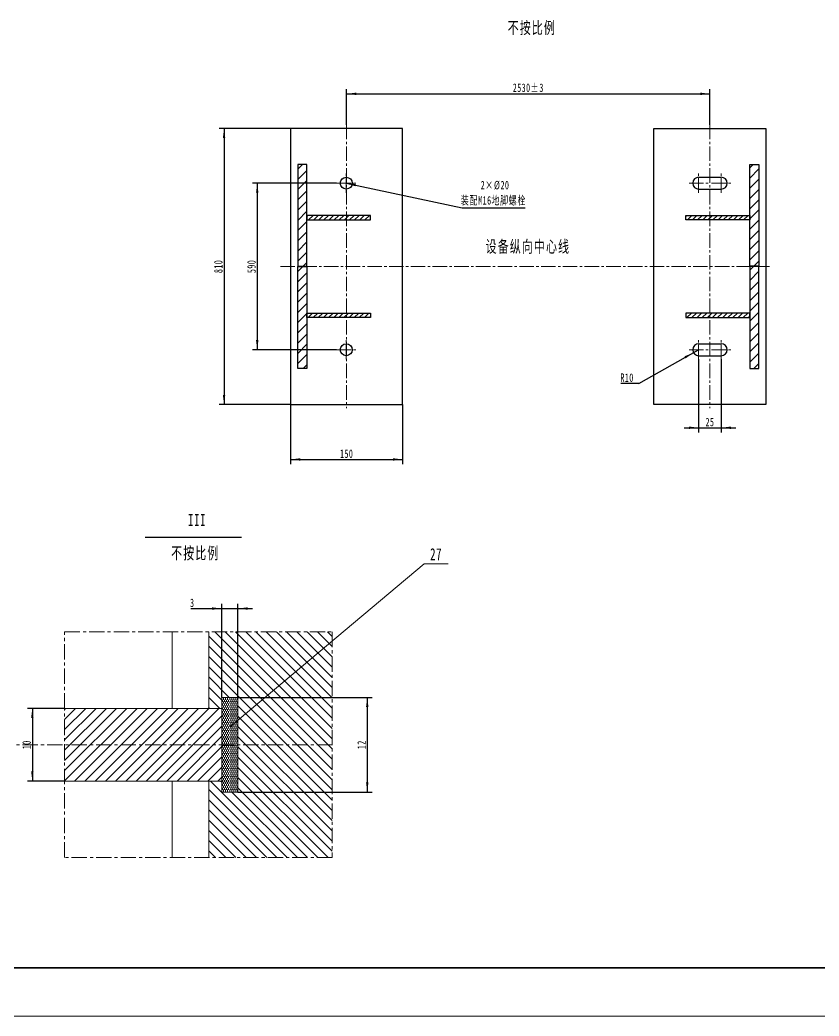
# Model space of a CAD drawing. Header units: millimetres. Extents: x -1189 to 1189, y -841 to 841.
# Drawn here: x -293 to 370, y -841 to -15 of the extents above; entities that cross this region are included whole.
import ezdxf

# ---------------------------------------------------------------- set-up
doc = ezdxf.new("R2010")
doc.units = ezdxf.units.MM
doc.header["$PDSIZE"] = -5
doc.linetypes.add('CENTERX2', pattern=[20.32, 12.7, -2.54, 2.54, -2.54])
doc.linetypes.add('点画线', pattern=[18, 12, -2, 2, -2])
doc.layers.get('0').update_dxf_attribs({"lineweight": 35})
for name, color, linetype, lineweight in [('10', 7, 'Continuous', 18), ('中心线层', 1, '点画线', 18), ('剖面线层', 4, 'Continuous', 18), ('尺寸线层', 3, 'Continuous', 18), ('粗实线层', 7, 'Continuous', 35), ('细实线层', 7, 'Continuous', 18)]:
    doc.layers.add(name, color=color, linetype=linetype, lineweight=lineweight)
doc.styles.add('标准', font='', dxfattribs={"width": 0.667})
doc.styles.get('标准').set_extended_font_data('宋体')
doc.dimstyles.new('GB_尺寸', dxfattribs={"dimscale": 2, "dimtxt": 3.5, "dimasz": 4, "dimexe": 2, "dimexo": 0, "dimtad": 1, "dimdsep": 46, "dimtxsty": '标准', "dimblk": '_CAXARROW', "dimcen": 0, "dimdle": 6, "dimazin": 2, "dimtfac": 0.707107, "dimtdec": 3, "dimtmove": 2, "dimatfit": 3, "dimfxl": 1, "dimfrac": 2, "dimtolj": 1, "dimtzin": 0, "dimarcsym": 1})
pattern_1 = [(45, (0, 0), (-4.24264, 4.24264), [])]

# ---------------------------------------------------------------- blocks, each defined once
blk = doc.blocks.new('$CAXA_FRAME_13B17AC1$')
at = {"layer": '粗实线层'}
blk.add_line((-574.5, -400.5), (574.5, -400.5), dxfattribs=at)
at = {"layer": '细实线层'}
blk.add_line((-594.5, -420.5), (594.5, -420.5), dxfattribs=at)
blk = doc.blocks.new('*X47')
at = {"layer": '细实线层', "lineweight": 18}
h = blk.add_hatch(color=0, dxfattribs=at)
edge = h.paths.add_edge_path(flags=0)
edge.add_arc((0, 0), 1, 0, 360)
at = {"layer": '细实线层', "color": 0}
for p, q in [((0, 0), (160.08, 134.6)), ((160.08, 134.6), (180.08, 134.6))]:
    blk.add_line(p, q, dxfattribs=at)
at = {"layer": '细实线层', "color": 0, "lineweight": 18, "insert": (170.08, 137.6), "char_height": 10, "width": 34, "attachment_point": 8, "line_spacing_factor": 1.15057, "style": '标准'}
blk.add_mtext('\\T1.1;27', dxfattribs=at)
blk = doc.blocks.new('*X74')
at = {"layer": '尺寸线层', "linetype": 'Continuous', "lineweight": 25}
for points in [[(-282.34, -585.86), (-281.34, -593.86), (-283.34, -593.86)], [(-282.34, -646.07), (-281.34, -638.07), (-283.34, -638.07)]]:
    blk.add_hatch(color=0, dxfattribs=at).paths.add_polyline_path(points, flags=0)
at = {"layer": '尺寸线层', "color": 0, "linetype": 'Continuous', "lineweight": 25}
for p, q in [((-255.56, -585.86), (-286.34, -585.86)), ((-282.34, -585.86), (-282.34, -646.07)), ((-255.56, -646.07), (-286.34, -646.07))]:
    blk.add_line(p, q, dxfattribs=at)
at = {"layer": '尺寸线层', "color": 0, "lineweight": 25, "insert": (-287.07, -615.96), "char_height": 7, "width": 14, "attachment_point": 5, "rotation": 90, "line_spacing_factor": 1.15057, "style": '标准'}
blk.add_mtext('\\T1.1;10', dxfattribs=at)
blk = doc.blocks.new('_CAXARROW')
blk.add_hatch(color=0).paths.add_polyline_path([(0, 0), (-1, 0.125), (-1, -0.125)], flags=0)
blk = doc.blocks.new('*X75')
at = {"layer": '尺寸线层', "linetype": 'Continuous', "lineweight": 25}
for points in [[(-125.32, -503.03), (-133.32, -502.03), (-133.32, -504.03)], [(-111.94, -503.03), (-103.94, -502.03), (-103.94, -504.03)]]:
    blk.add_hatch(color=0, dxfattribs=at).paths.add_polyline_path(points, flags=0)
at = {"layer": '尺寸线层', "color": 0, "linetype": 'Continuous', "lineweight": 25}
for p, q in [((-151.06, -503.03), (-99.94, -503.03)), ((-125.32, -576.71), (-125.32, -499.03)), ((-111.94, -576.71), (-111.94, -499.03))]:
    blk.add_line(p, q, dxfattribs=at)
at = {"layer": '尺寸线层', "color": 0, "lineweight": 25, "insert": (-149.8, -498.32), "char_height": 7, "width": 14, "attachment_point": 5, "line_spacing_factor": 1.15057, "style": '标准'}
blk.add_mtext('\\T1.1;3', dxfattribs=at)
blk = doc.blocks.new('*X76')
at = {"layer": '尺寸线层', "linetype": 'Continuous', "lineweight": 25}
for points in [[(-4.75, -576.71), (-3.75, -584.71), (-5.75, -584.71)], [(-4.75, -655.22), (-3.75, -647.22), (-5.75, -647.22)]]:
    blk.add_hatch(color=0, dxfattribs=at).paths.add_polyline_path(points, flags=0)
at = {"layer": '尺寸线层', "color": 0, "linetype": 'Continuous', "lineweight": 25}
for p, q in [((-111.94, -576.71), (-0.75, -576.71)), ((-4.75, -576.71), (-4.75, -655.22)), ((-111.94, -655.22), (-0.75, -655.22))]:
    blk.add_line(p, q, dxfattribs=at)
at = {"layer": '尺寸线层', "color": 0, "lineweight": 25, "insert": (-9.48, -615.96), "char_height": 7, "width": 14, "attachment_point": 5, "rotation": 90, "line_spacing_factor": 1.15057, "style": '标准'}
blk.add_mtext('\\T1.1;12', dxfattribs=at)
blk = doc.blocks.new('*X77')
at = {"layer": '尺寸线层', "linetype": 'Continuous', "lineweight": 25}
for points in [[(-68.26, -379.38), (-60.26, -378.38), (-60.26, -380.38)], [(24.58, -379.38), (16.58, -378.38), (16.58, -380.38)]]:
    blk.add_hatch(color=0, dxfattribs=at).paths.add_polyline_path(points, flags=0)
at = {"layer": '尺寸线层', "color": 0, "linetype": 'Continuous', "lineweight": 25}
for p, q in [((-68.26, -333.79), (-68.26, -383.38)), ((24.58, -333.79), (24.58, -383.38)), ((-68.26, -379.38), (24.58, -379.38))]:
    blk.add_line(p, q, dxfattribs=at)
at = {"layer": '尺寸线层', "color": 0, "lineweight": 25, "insert": (-21.84, -374.65), "char_height": 7, "width": 19.1768, "attachment_point": 5, "line_spacing_factor": 1.15057, "style": '标准'}
blk.add_mtext('\\T1.1;150', dxfattribs=at)
blk = doc.blocks.new('*X78')
at = {"layer": '尺寸线层', "linetype": 'Continuous', "lineweight": 25}
for points in [[(-21.84, -76.16), (-13.84, -75.16), (-13.84, -77.16)], [(279.27, -76.16), (271.27, -75.16), (271.27, -77.16)]]:
    blk.add_hatch(color=0, dxfattribs=at).paths.add_polyline_path(points, flags=0)
at = {"layer": '尺寸线层', "color": 0, "linetype": 'Continuous', "lineweight": 25}
for p, q in [((-21.84, -101.85), (-21.84, -72.16)), ((279.27, -101.85), (279.27, -72.16)), ((-21.84, -76.16), (279.27, -76.16))]:
    blk.add_line(p, q, dxfattribs=at)
at = {"layer": '尺寸线层', "color": 0, "lineweight": 25, "insert": (128.71, -71.14), "char_height": 7, "width": 48.568, "attachment_point": 5, "line_spacing_factor": 1.15057, "style": '标准'}
blk.add_mtext('\\T1.1;2530%%P3', dxfattribs=at)
blk = doc.blocks.new('*X79')
at = {"layer": '尺寸线层', "linetype": 'Continuous', "lineweight": 25}
for points in [[(-95.94, -150.24), (-94.94, -158.24), (-96.94, -158.24)], [(-95.94, -288.4), (-94.94, -280.4), (-96.94, -280.4)]]:
    blk.add_hatch(color=0, dxfattribs=at).paths.add_polyline_path(points, flags=0)
at = {"layer": '尺寸线层', "color": 0, "linetype": 'Continuous', "lineweight": 25}
for p, q in [((-30.11, -150.24), (-99.94, -150.24)), ((-95.94, -150.24), (-95.94, -288.4)), ((-30.11, -288.4), (-99.94, -288.4))]:
    blk.add_line(p, q, dxfattribs=at)
at = {"layer": '尺寸线层', "color": 0, "lineweight": 25, "insert": (-100.65, -219.32), "char_height": 7, "width": 19.9072, "attachment_point": 5, "rotation": 90, "line_spacing_factor": 1.15057, "style": '标准'}
blk.add_mtext('\\T1.1;590', dxfattribs=at)
blk = doc.blocks.new('*X80')
at = {"layer": '尺寸线层', "linetype": 'Continuous', "lineweight": 25}
for points in [[(-123.44, -104.85), (-122.44, -112.85), (-124.44, -112.85)], [(-123.44, -333.79), (-122.44, -325.79), (-124.44, -325.79)]]:
    blk.add_hatch(color=0, dxfattribs=at).paths.add_polyline_path(points, flags=0)
at = {"layer": '尺寸线层', "color": 0, "linetype": 'Continuous', "lineweight": 25}
for p, q in [((-68.26, -104.85), (-127.44, -104.85)), ((-123.44, -104.85), (-123.44, -333.79)), ((-68.26, -333.79), (-127.44, -333.79))]:
    blk.add_line(p, q, dxfattribs=at)
at = {"layer": '尺寸线层', "color": 0, "lineweight": 25, "insert": (-128.17, -219.32), "char_height": 7, "width": 20.1158, "attachment_point": 5, "rotation": 90, "line_spacing_factor": 1.15057, "style": '标准'}
blk.add_mtext('\\T1.1;810', dxfattribs=at)
blk = doc.blocks.new('*X81')
at = {"layer": '尺寸线层', "linetype": 'Continuous', "lineweight": 25}
for points in [[(269.92, -353.1), (261.92, -352.1), (261.92, -354.1)], [(288.61, -353.1), (296.61, -352.1), (296.61, -354.1)]]:
    blk.add_hatch(color=0, dxfattribs=at).paths.add_polyline_path(points, flags=0)
at = {"layer": '尺寸线层', "color": 0, "linetype": 'Continuous', "lineweight": 25}
for p, q in [((269.92, -296.34), (269.92, -357.1)), ((288.61, -296.34), (288.61, -357.1)), ((257.92, -353.1), (300.61, -353.1))]:
    blk.add_line(p, q, dxfattribs=at)
at = {"layer": '尺寸线层', "color": 0, "lineweight": 25, "insert": (279.27, -348.39), "char_height": 7, "width": 14, "attachment_point": 5, "line_spacing_factor": 1.15057, "style": '标准'}
blk.add_mtext('\\T1.1;25', dxfattribs=at)
blk = doc.blocks.new('*X82')
at = {"layer": '尺寸线层', "linetype": 'Continuous', "lineweight": 25}
blk.add_hatch(color=0, dxfattribs=at).paths.add_polyline_path([(265.61, -290.82), (258.15, -293.87), (259.13, -295.61)], flags=0)
at = {"layer": '尺寸线层', "color": 0, "linetype": 'Continuous', "lineweight": 25}
for q in [(269.92, -288.4), (205.51, -316.3)]:
    blk.add_line((220.31, -316.3), q, dxfattribs=at)
at = {"layer": '尺寸线层', "color": 0, "linetype": 'Continuous', "lineweight": 25, "insert": (210.57, -311.57), "char_height": 7, "width": 20.2723, "attachment_point": 5, "line_spacing_factor": 1.15057, "style": '标准'}
blk.add_mtext('\\T1.1;R10', dxfattribs=at)
blk = doc.blocks.new('*X83')
at = {"layer": '尺寸线层', "linetype": 'Continuous', "lineweight": 25}
blk.add_hatch(color=0, dxfattribs=at).paths.add_polyline_path([(-122.07, 20.58), (-114.04, 19.88), (-114.46, 17.93)], flags=0)
at = {"layer": '尺寸线层', "color": 0, "linetype": 'Continuous', "lineweight": 25}
blk.add_line((-122.07, 20.58), (-26.09, 0), dxfattribs=at)
at = {"layer": '尺寸线层', "color": 0, "lineweight": 25}
blk.add_line((-26.09, 0), (26.09, 0), dxfattribs=at)
at = {"layer": '尺寸线层', "color": 0, "lineweight": 25, "insert": (0, 5.88), "char_height": 7, "width": 104.3561, "attachment_point": 5, "line_spacing_factor": 1.15057, "style": '标准'}
blk.add_mtext('\\T1.1;装配M16地脚螺栓', dxfattribs=at)

msp = doc.modelspace()

# ---------------------------------------------------------------- hatches: boundary and pattern name
at = {"layer": '剖面线层', "lineweight": 25}
h = msp.add_hatch(dxfattribs=at)
h.set_pattern_fill('无图案', color=256, scale=6, angle=45, style=0, pattern_type=0)
h.set_pattern_definition(pattern_1)
h.paths.add_polyline_path([(-62.281, -219.142), (-62.281, -171.567), (-62.281, -134.741), (-54.779, -134.741), (-54.779, -176.941), (-54.779, -180.692), (-54.779, -219.142)], flags=0)
h.paths.add_polyline_path([(-62.281, -303.895), (-62.281, -240.547), (-62.281, -219.494), (-54.779, -219.494), (-54.779, -257.943), (-54.779, -261.694), (-54.779, -303.895)], flags=0)
h.paths.add_polyline_path([(-62.281, -219.494), (-62.281, -219.404), (-62.281, -219.318), (-54.779, -219.318), (-54.779, -219.494)], flags=0)
h.paths.add_polyline_path([(-62.281, -219.318), (-62.281, -219.262), (-62.281, -219.142), (-54.779, -219.142), (-54.779, -219.318)], flags=0)
h.paths.add_polyline_path([(312.205, -303.895), (312.205, -276.407), (312.205, -261.694), (312.205, -257.943), (312.205, -219.494), (319.708, -219.494), (319.708, -303.895)], flags=0)
h.paths.add_polyline_path([(312.205, -219.142), (312.205, -187.016), (312.205, -180.692), (312.205, -176.941), (312.205, -134.741), (319.708, -134.741), (319.708, -219.142)], flags=0)
h.paths.add_polyline_path([(312.205, -219.318), (312.205, -219.193), (312.205, -219.142), (319.708, -219.142), (319.708, -219.318)], flags=0)
h.paths.add_polyline_path([(312.205, -219.494), (312.205, -219.383), (312.205, -219.318), (319.708, -219.318), (319.708, -219.494)], flags=0)
h = msp.add_hatch(dxfattribs=at)
h.set_pattern_fill('无图案', color=256, scale=3, angle=45, style=0, pattern_type=0)
h.set_pattern_definition([(45, (0, 0), (-2.12132, 2.12132), [])])
h.paths.add_polyline_path([(-54.779, -180.692), (-54.779, -178.782), (-54.779, -176.941), (-21.839, -176.941), (-21.839, -180.692)], flags=0)
h.paths.add_polyline_path([(-54.779, -261.694), (-54.779, -259.641), (-54.779, -257.943), (-21.839, -257.943), (-21.839, -261.694)], flags=0)
h.paths.add_polyline_path([(-21.839, -261.694), (-21.839, -260.058), (-21.839, -257.943), (-1.95, -257.943), (-1.95, -261.694)], flags=0)
h.paths.add_polyline_path([(-21.839, -180.692), (-21.839, -177.81), (-21.839, -176.941), (-1.95, -176.941), (-1.95, -180.692)], flags=0)
h.paths.add_polyline_path([(259.376, -180.692), (259.376, -179.172), (259.376, -176.941), (279.265, -176.941), (279.265, -180.692)], flags=0)
h.paths.add_polyline_path([(279.265, -180.692), (279.265, -178.555), (279.265, -176.941), (312.205, -176.941), (312.205, -180.692)], flags=0)
h.paths.add_polyline_path([(259.376, -261.694), (259.376, -260.478), (259.376, -257.943), (279.265, -257.943), (279.265, -261.694)], flags=0)
h.paths.add_polyline_path([(279.265, -261.694), (279.265, -259.984), (279.265, -257.943), (312.205, -257.943), (312.205, -261.694)], flags=0)
h = msp.add_hatch(dxfattribs=at)
h.set_pattern_fill('无图案', color=256, scale=6, angle=135, style=0, pattern_type=0)
h.set_pattern_definition([(135, (0, 0), (-4.24264, -4.24264), [])])
h.paths.add_polyline_path([(-111.942, -615.963), (-111.942, -590.554), (-111.942, -576.708), (-125.319, -576.708), (-125.319, -585.86), (-136.022, -585.86), (-136.022, -522.41), (-33.871, -522.41), (-33.871, -615.963)], flags=0)
h.paths.add_polyline_path([(-111.942, -655.218), (-111.942, -643.07), (-111.942, -615.963), (-33.871, -615.963), (-33.871, -709.516), (-136.022, -709.516), (-136.022, -646.066), (-125.319, -646.066), (-125.319, -655.218)], flags=0)
at = {"layer": '剖面线层', "lineweight": 50}
h = msp.add_hatch(dxfattribs=at)
h.set_pattern_fill('DOTS', color=256, style=0)
h.paths.add_polyline_path([(-125.319, -615.963), (-125.319, -608.893), (-125.319, -585.86), (-125.319, -576.708), (-111.942, -576.708), (-111.942, -615.963)], flags=0)
h.paths.add_polyline_path([(-125.319, -646.066), (-125.319, -627.649), (-125.319, -615.963), (-111.942, -615.963), (-111.942, -655.218), (-125.319, -655.218)], flags=0)
at = {"layer": '剖面线层', "lineweight": 25}
h = msp.add_hatch(dxfattribs=at)
h.set_pattern_fill('无图案', color=256, scale=6, angle=45, style=0, pattern_type=0)
h.set_pattern_definition(pattern_1)
h.paths.add_polyline_path([(-255.557, -615.963), (-255.557, -605.142), (-255.557, -585.86), (-166.486, -585.86), (-136.022, -585.86), (-125.319, -585.86), (-125.319, -615.963)], flags=0)
h.paths.add_polyline_path([(-255.557, -646.066), (-255.557, -630.15), (-255.557, -615.963), (-125.319, -615.963), (-125.319, -646.066), (-136.022, -646.066), (-166.486, -646.066)], flags=0)

# ---------------------------------------------------------------- linework, layer by layer
at = {"layer": '10', "linetype": 'CENTERX2'}
for p, q in [((-255.557, -585.86), (-255.557, -522.41)), ((-255.557, -522.41), (-33.871, -522.41)), ((-33.871, -522.41), (-33.871, -709.516)), ((-255.557, -709.516), (-255.557, -585.86)), ((-33.871, -709.516), (-255.557, -709.516))]:
    msp.add_line(p, q, dxfattribs=at)
at = {"layer": '10'}
for p, q in [((-166.486, -585.86), (-166.486, -522.41)), ((-136.022, -585.86), (-136.022, -522.41)), ((-125.319, -585.86), (-125.319, -576.708)), ((-125.319, -576.708), (-111.942, -576.708)), ((-255.557, -585.86), (-125.319, -585.86)), ((-125.319, -585.86), (-125.319, -646.066)), ((-166.486, -646.066), (-166.486, -709.516)), ((-136.022, -646.066), (-136.022, -709.516))]:
    msp.add_line(p, q, dxfattribs=at)
at = {"layer": '10', "color": 7, "linetype": 'Continuous', "lineweight": 18}
for p, q in [((-111.942, -576.708), (-111.942, -655.218)), ((-255.557, -646.066), (-125.319, -646.066)), ((-125.319, -646.066), (-125.319, -655.218)), ((-125.319, -655.218), (-111.942, -655.218))]:
    msp.add_line(p, q, dxfattribs=at)
at = {"layer": '10'}
msp.add_point((-111.942, -615.963), dxfattribs=at)
at = {"layer": '中心线层'}
for p, q in [((-21.839, -101.848), (-21.839, -336.787)), ((279.265, -101.848), (279.265, -336.787)), ((-22.167, -158.18), (-22.167, -142.299)), ((269.921, -158.18), (269.921, -142.299)), ((288.61, -158.18), (288.61, -142.299)), ((-30.108, -150.239), (-14.227, -150.239)), ((261.98, -150.239), (277.861, -150.239)), ((280.669, -150.239), (296.55, -150.239)), ((-76.656, -219.318), (328.686, -219.318)), ((-22.167, -296.337), (-22.167, -280.456)), ((269.921, -296.337), (269.921, -280.456)), ((288.61, -296.337), (288.61, -280.456)), ((-30.108, -288.396), (-14.227, -288.396)), ((261.98, -288.396), (277.861, -288.396)), ((280.669, -288.396), (296.55, -288.396))]:
    msp.add_line(p, q, dxfattribs=at)
at = {"layer": '粗实线层', "lineweight": 25}
for p, q in [((269.921, -145.299), (288.61, -145.299)), ((278.937, -145.299), (288.61, -145.299)), ((269.921, -155.18), (288.61, -155.18)), ((278.937, -155.18), (288.61, -155.18)), ((-62.281, -219.142), (-62.281, -219.494)), ((-54.779, -219.142), (-54.779, -219.494)), ((312.205, -219.142), (312.205, -219.494)), ((319.708, -219.142), (319.708, -219.494)), ((269.921, -283.456), (288.61, -283.456)), ((278.937, -283.456), (288.61, -283.456)), ((269.921, -293.337), (288.61, -293.337)), ((278.937, -293.337), (288.61, -293.337)), ((-188.91, -443.937), (-108.885, -443.937))]:
    msp.add_line(p, q, dxfattribs=at)
at = {"layer": '粗实线层', "color": 1, "linetype": 'CENTERX2', "lineweight": 18}
msp.add_line((-33.871, -615.963), (-301.295, -615.963), dxfattribs=at)
at = {"layer": '粗实线层', "lineweight": 25}
for points in [[(-68.259, -104.848), (-68.259, -333.787), (24.582, -333.787), (24.582, -104.848)], [(325.686, -104.848), (325.686, -333.787), (232.845, -333.787), (232.845, -104.848)], [(-62.281, -134.741), (-62.281, -219.142), (-54.779, -219.142), (-54.779, -134.741)], [(319.708, -134.741), (319.708, -219.142), (312.205, -219.142), (312.205, -134.741)], [(-54.779, -176.941), (-54.779, -180.692), (-1.95, -180.692), (-1.95, -176.941)], [(312.205, -176.941), (312.205, -180.692), (259.376, -180.692), (259.376, -176.941)], [(-62.281, -303.895), (-62.281, -219.494), (-54.779, -219.494), (-54.779, -303.895)], [(319.708, -303.895), (319.708, -219.494), (312.205, -219.494), (312.205, -303.895)], [(-54.779, -261.694), (-54.779, -257.943), (-1.95, -257.943), (-1.95, -261.694)], [(312.205, -261.694), (312.205, -257.943), (259.376, -257.943), (259.376, -261.694)]]:
    msp.add_lwpolyline(points, close=True, dxfattribs=at)
for centre in [(-22.167, -150.239), (-22.167, -288.396)]:
    msp.add_circle(centre, 4.94, dxfattribs=at)
for centre, start, end in [((269.921, -150.239), 90, 270), ((288.61, -150.239), 270, 90), ((269.921, -288.396), 90, 270), ((288.61, -288.396), 270, 90)]:
    msp.add_arc(centre, 4.94, start, end, dxfattribs=at)

# ---------------------------------------------------------------- block references
at = {"layer": '尺寸线层', "lineweight": 25}
msp.add_blockref('*X83', (99.904, -170.822), dxfattribs=at)
at = {"layer": '粗实线层', "xscale": 2, "yscale": 2, "zscale": 2}
msp.add_blockref('$CAXA_FRAME_13B17AC1$', (0, 0), dxfattribs=at)
at = {"layer": '细实线层'}
msp.add_blockref('*X47', (-117.778, -600.557), dxfattribs=at)

# ---------------------------------------------------------------- texts
at = {"layer": '尺寸线层', "linetype": 'CENTERX2', "lineweight": 25, "char_height": 10, "attachment_point": 1, "line_spacing_factor": 1.15057, "style": '标准'}
for s, insert, width in [('\\T1.1;不按比例', (111.638, -16.391), 88.7778), ('\\T1.1;III', (-153.274, -424.556), 53.14164), ('\\T1.1;不按比例', (-167.341, -452.065), 88.7778)]:
    msp.add_mtext(s, dxfattribs=dict(at, insert=insert, width=width))
at = {"layer": '尺寸线层', "lineweight": 25, "attachment_point": 1, "line_spacing_factor": 1.15057, "style": '标准'}
for s, insert, char_height, width in [('\\T1.1;2×%%C20', (89.248, -148.35), 7, 67.10435), ('\\T1.1;设备纵向中心线', (93.352, -197.784), 10, 170.9129)]:
    msp.add_mtext(s, dxfattribs=dict(at, insert=insert, char_height=char_height, width=width))

# ---------------------------------------------------------------- dimensions: what is measured, and where the dimension line sits
at = {"layer": '尺寸线层', "lineweight": 25}
for base, p1, p2, text, picture, middle in [((279.265, -76.163), (-21.839, -101.848), (279.265, -101.848), '2530%%P3', '*X78', (128.713, -71.139)), ((288.61, -353.103), (269.921, -296.337), (288.61, -296.337), '25', '*X81', (279.265, -348.392)), ((24.582, -379.385), (-68.259, -333.787), (24.582, -333.787), '150', '*X77', (-21.839, -374.654))]:
    dim = msp.add_linear_dim(base=base, p1=p1, p2=p2, text=text, dimstyle='GB_尺寸', override={"dimsah": 1, "dimtfill": 1, "dimtzin": 0}, dxfattribs=at)
    dim.commit()
    dim.dimension.update_dxf_attribs({"geometry": picture, "text_midpoint": middle})
for base, p1, p2, text, picture, middle in [((-123.44, -333.787), (-68.259, -104.848), (-68.259, -333.787), '810', '*X80', (-128.171, -219.318)), ((-95.937, -288.396), (-30.108, -150.239), (-30.108, -288.396), '590', '*X79', (-100.648, -219.318)), ((-4.751, -655.218), (-111.942, -576.708), (-111.942, -655.218), '12', '*X76', (-9.481, -615.963)), ((-282.338, -646.066), (-255.557, -585.86), (-255.557, -646.066), '10', '*X74', (-287.068, -615.963))]:
    dim = msp.add_linear_dim(base=base, p1=p1, p2=p2, angle=270, text=text, dimstyle='GB_尺寸', override={"dimsah": 1, "dimtfill": 1, "dimtzin": 0}, dxfattribs=at)
    dim.commit()
    dim.dimension.update_dxf_attribs({"geometry": picture, "text_midpoint": middle})
dim = msp.add_radius_dim(center=(269.921, -288.396), mpoint=(265.615, -290.818), text='R10', dimstyle='GB_尺寸', override={"dimtoh": 1, "dimsah": 1, "dimtfill": 1, "dimtzin": 0}, dxfattribs=at)
dim.commit()
dim.dimension.update_dxf_attribs({"geometry": '*X82', "text_midpoint": (210.573, -313.942)})
dim = msp.add_linear_dim(base=(-111.942, -503.031), p1=(-125.319, -576.708), p2=(-111.942, -576.708), text='3', dimstyle='GB_尺寸', override={"dimsah": 1, "dimtfill": 1, "dimtzin": 0}, dxfattribs=at)
dim.commit()
dim.dimension.update_dxf_attribs({"geometry": '*X75', "text_midpoint": (-149.796, -498.32), "dimtype": 160})

doc.saveas('drawing.dxf')
